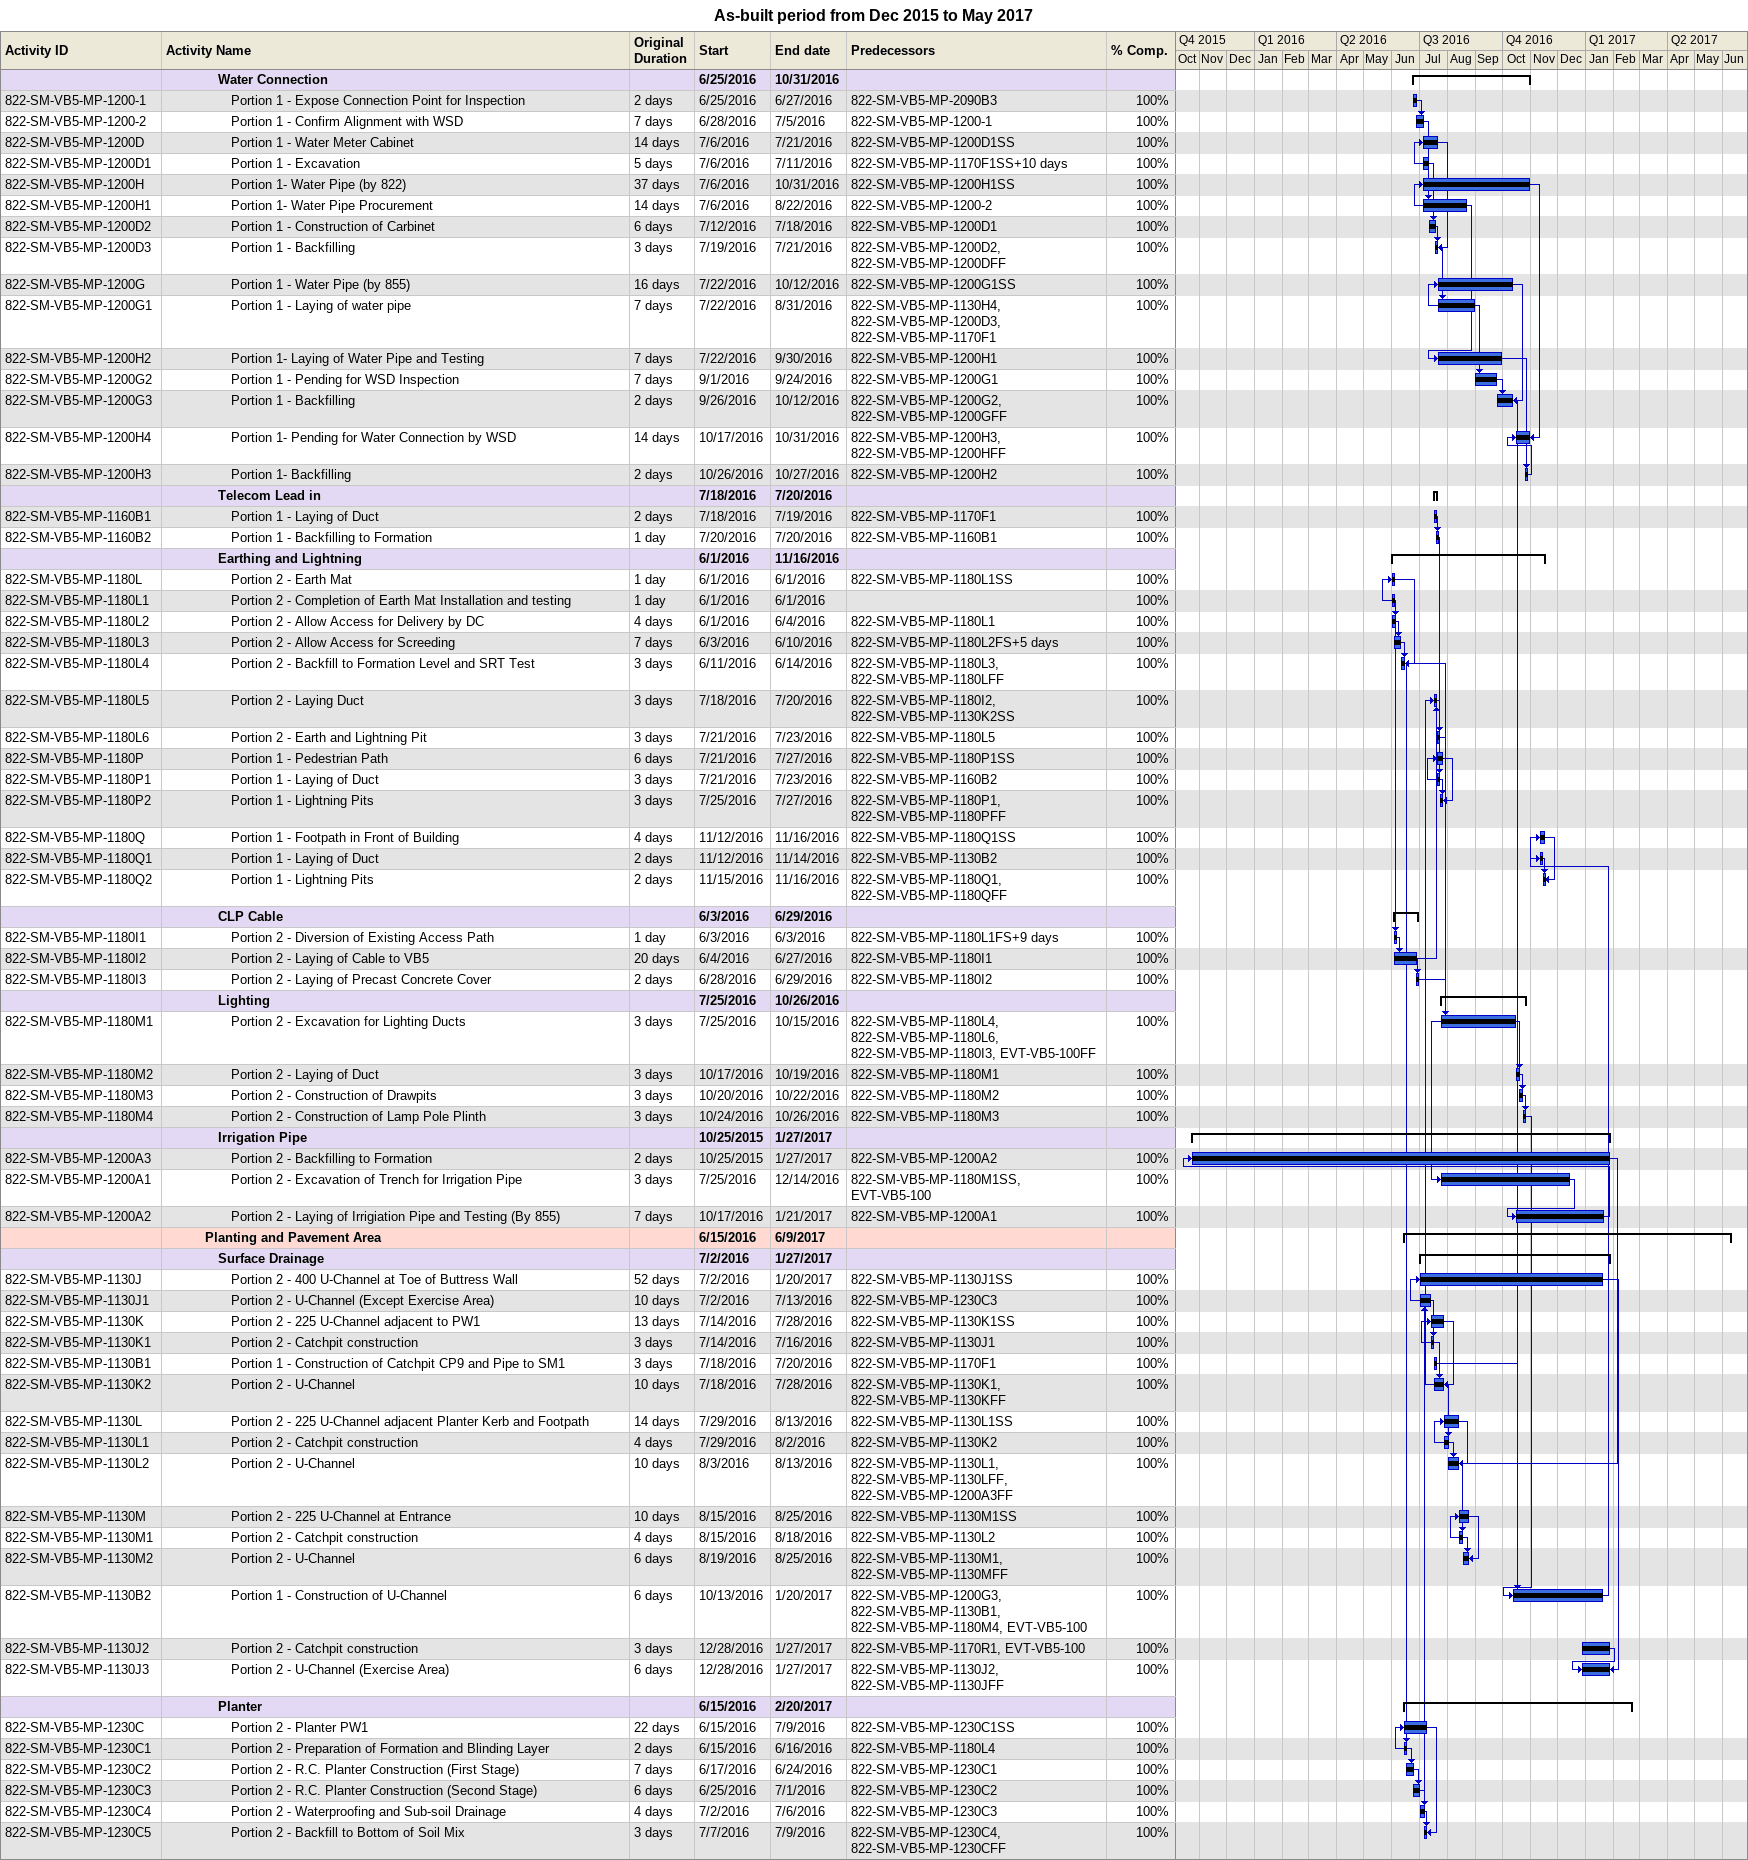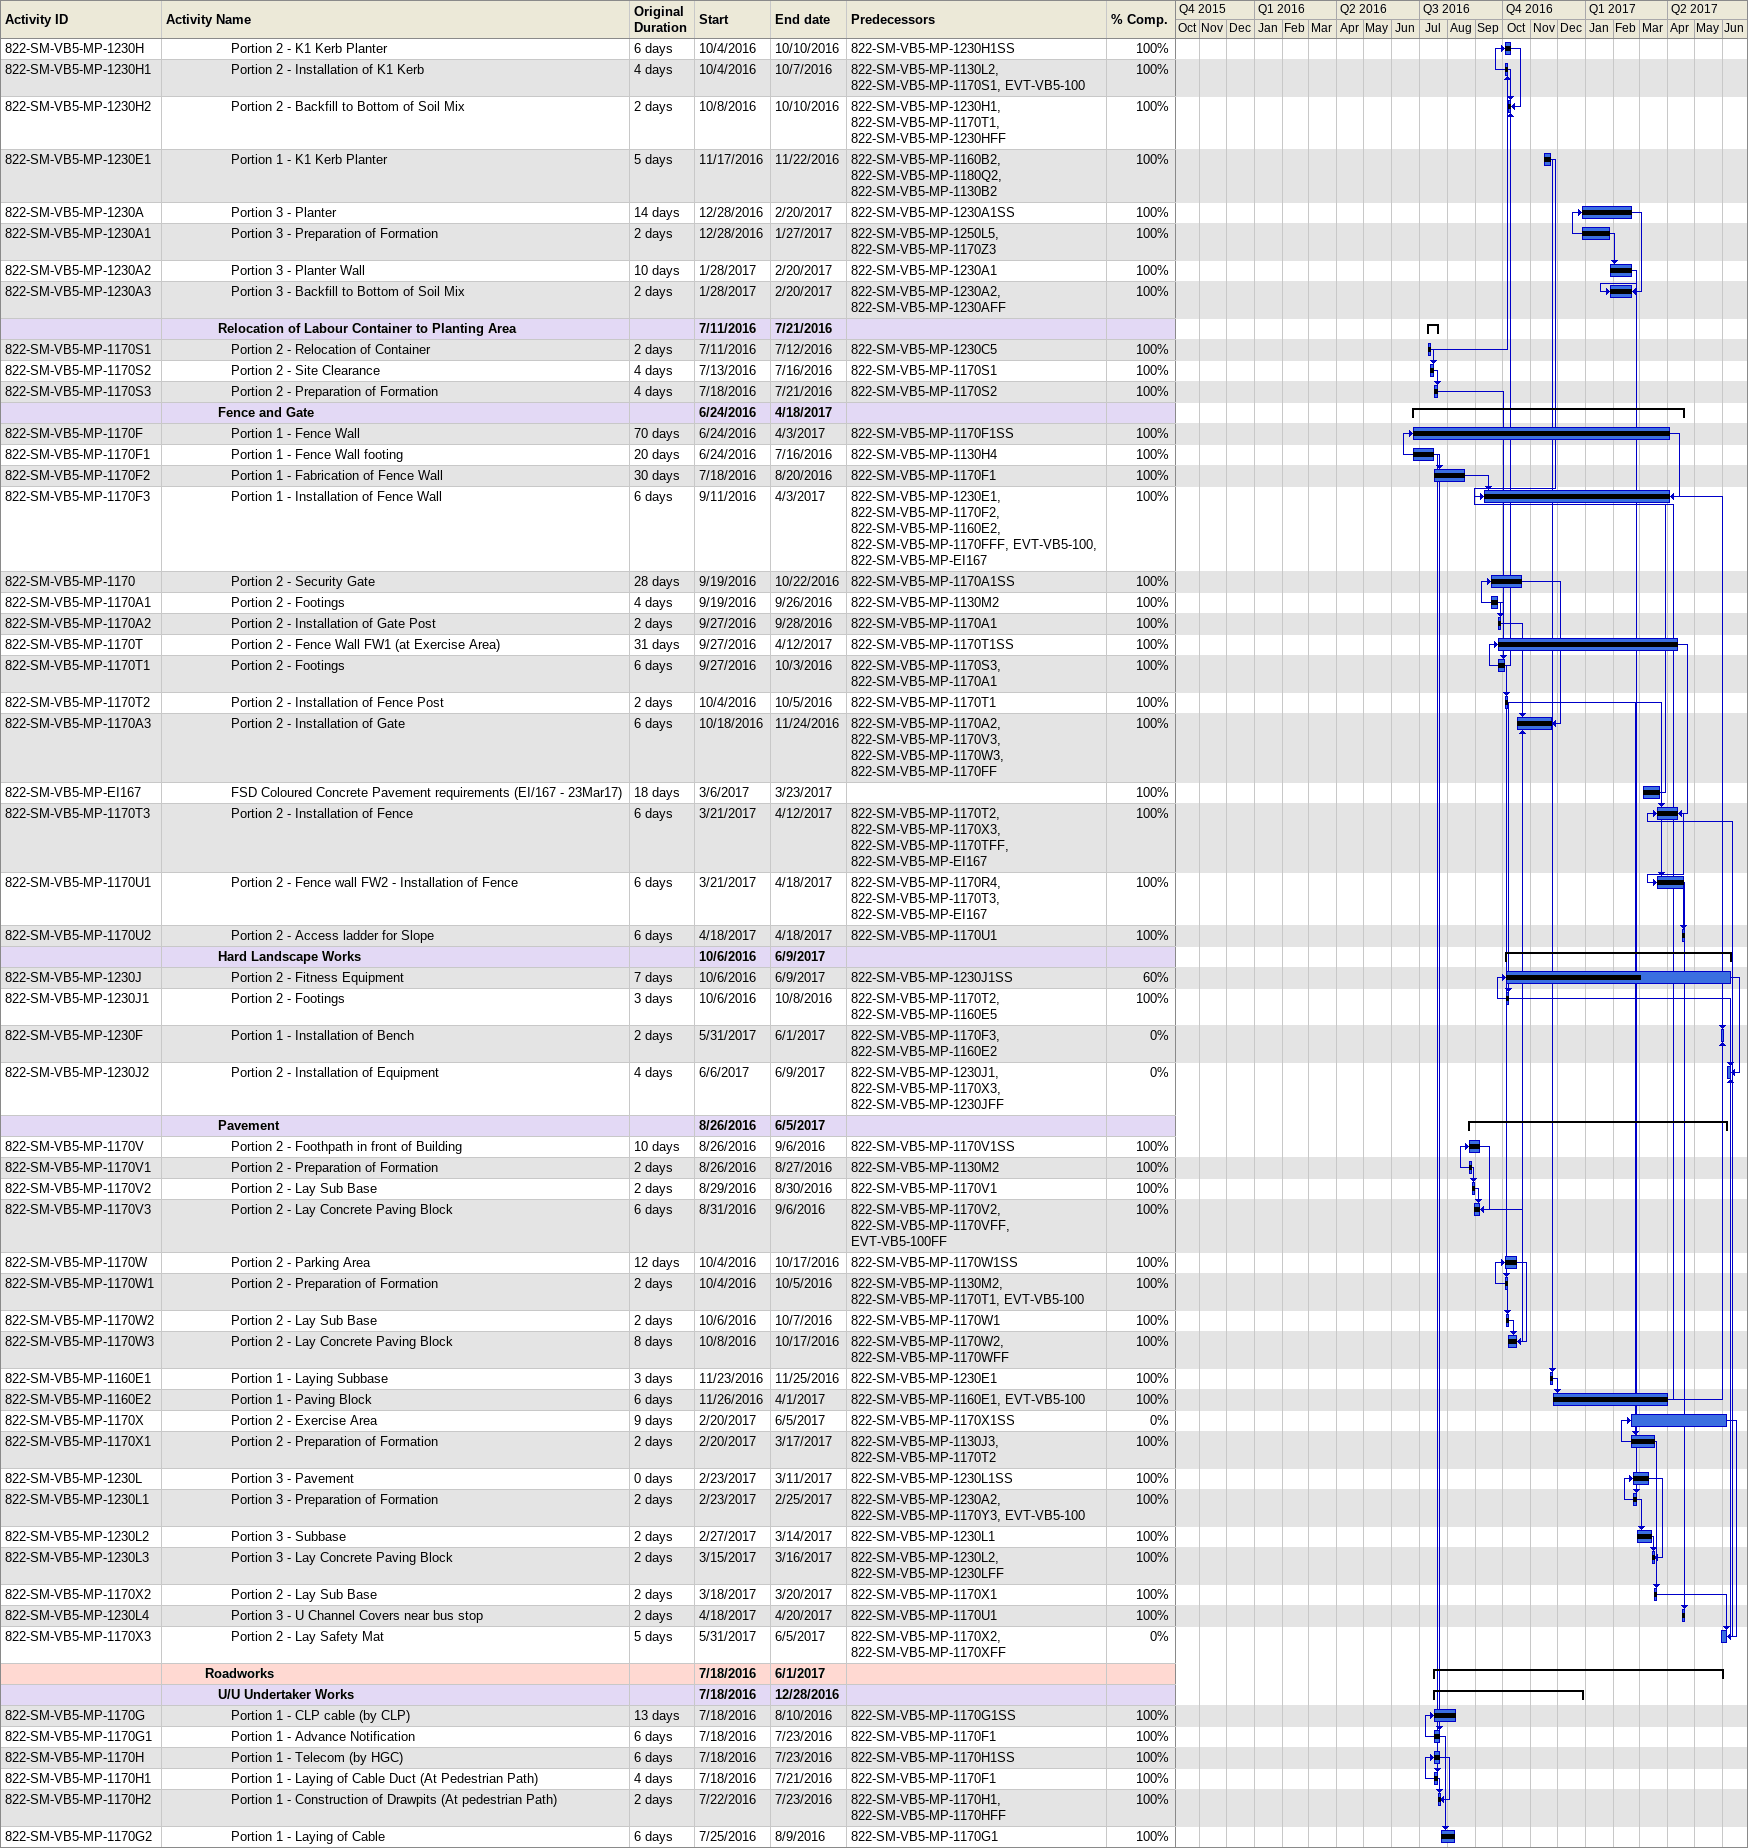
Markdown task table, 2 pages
As-built period from Dec 2015 to May 2017

| ID | Level | Task | Original duration | Start | Finish | Predecessors | % complete |
|---|---|---|---|---|---|---|---|
|  | 5 | **Water Connection** |  | 2016-06-25 | 2016-10-31 |  |  |
| 822-SM-VB5-MP-1200-1 | 6 | Portion 1 - Expose Connection Point for Inspection | 2d | 2016-06-25 | 2016-06-27 | 822-SM-VB5-MP-2090B3 | 100 |
| 822-SM-VB5-MP-1200-2 | 6 | Portion 1 - Confirm Alignment with WSD | 7d | 2016-06-28 | 2016-07-05 | 822-SM-VB5-MP-1200-1 | 100 |
| 822-SM-VB5-MP-1200D | 6 | Portion 1 - Water Meter Cabinet | 14d | 2016-07-06 | 2016-07-21 | 822-SM-VB5-MP-1200D1SS | 100 |
| 822-SM-VB5-MP-1200D1 | 6 | Portion 1 - Excavation | 5d | 2016-07-06 | 2016-07-11 | 822-SM-VB5-MP-1170F1SS+10d | 100 |
| 822-SM-VB5-MP-1200H | 6 | Portion 1- Water Pipe (by 822) | 37d | 2016-07-06 | 2016-10-31 | 822-SM-VB5-MP-1200H1SS | 100 |
| 822-SM-VB5-MP-1200H1 | 6 | Portion 1- Water Pipe Procurement | 14d | 2016-07-06 | 2016-08-22 | 822-SM-VB5-MP-1200-2 | 100 |
| 822-SM-VB5-MP-1200D2 | 6 | Portion 1 - Construction of Carbinet | 6d | 2016-07-12 | 2016-07-18 | 822-SM-VB5-MP-1200D1 | 100 |
| 822-SM-VB5-MP-1200D3 | 6 | Portion 1 - Backfilling | 3d | 2016-07-19 | 2016-07-21 | 822-SM-VB5-MP-1200D2, 822-SM-VB5-MP-1200DFF | 100 |
| 822-SM-VB5-MP-1200G | 6 | Portion 1 - Water Pipe (by 855) | 16d | 2016-07-22 | 2016-10-12 | 822-SM-VB5-MP-1200G1SS | 100 |
| 822-SM-VB5-MP-1200G1 | 6 | Portion 1 - Laying of water pipe | 7d | 2016-07-22 | 2016-08-31 | 822-SM-VB5-MP-1130H4, 822-SM-VB5-MP-1200D3, 822-SM-VB5-MP-1170F1 | 100 |
| 822-SM-VB5-MP-1200H2 | 6 | Portion 1- Laying of Water Pipe and Testing | 7d | 2016-07-22 | 2016-09-30 | 822-SM-VB5-MP-1200H1 | 100 |
| 822-SM-VB5-MP-1200G2 | 6 | Portion 1 - Pending for WSD Inspection | 7d | 2016-09-01 | 2016-09-24 | 822-SM-VB5-MP-1200G1 | 100 |
| 822-SM-VB5-MP-1200G3 | 6 | Portion 1 - Backfilling | 2d | 2016-09-26 | 2016-10-12 | 822-SM-VB5-MP-1200G2, 822-SM-VB5-MP-1200GFF | 100 |
| 822-SM-VB5-MP-1200H4 | 6 | Portion 1- Pending for Water Connection by WSD | 14d | 2016-10-17 | 2016-10-31 | 822-SM-VB5-MP-1200H3, 822-SM-VB5-MP-1200HFF | 100 |
| 822-SM-VB5-MP-1200H3 | 6 | Portion 1- Backfilling | 2d | 2016-10-26 | 2016-10-27 | 822-SM-VB5-MP-1200H2 | 100 |
|  | 5 | **Telecom Lead in** |  | 2016-07-18 | 2016-07-20 |  |  |
| 822-SM-VB5-MP-1160B1 | 6 | Portion 1 - Laying of Duct | 2d | 2016-07-18 | 2016-07-19 | 822-SM-VB5-MP-1170F1 | 100 |
| 822-SM-VB5-MP-1160B2 | 6 | Portion 1 - Backfilling to Formation | 1d | 2016-07-20 | 2016-07-20 | 822-SM-VB5-MP-1160B1 | 100 |
|  | 5 | **Earthing and Lightning** |  | 2016-06-01 | 2016-11-16 |  |  |
| 822-SM-VB5-MP-1180L | 6 | Portion 2 - Earth Mat | 1d | 2016-06-01 | 2016-06-01 | 822-SM-VB5-MP-1180L1SS | 100 |
| 822-SM-VB5-MP-1180L1 | 6 | Portion 2 - Completion of Earth Mat Installation and testing | 1d | 2016-06-01 | 2016-06-01 |  | 100 |
| 822-SM-VB5-MP-1180L2 | 6 | Portion 2 - Allow Access for Delivery by DC | 4d | 2016-06-01 | 2016-06-04 | 822-SM-VB5-MP-1180L1 | 100 |
| 822-SM-VB5-MP-1180L3 | 6 | Portion 2 - Allow Access for Screeding | 7d | 2016-06-03 | 2016-06-10 | 822-SM-VB5-MP-1180L2FS+5d | 100 |
| 822-SM-VB5-MP-1180L4 | 6 | Portion 2 - Backfill to Formation Level and SRT Test | 3d | 2016-06-11 | 2016-06-14 | 822-SM-VB5-MP-1180L3, 822-SM-VB5-MP-1180LFF | 100 |
| 822-SM-VB5-MP-1180L5 | 6 | Portion 2 - Laying Duct | 3d | 2016-07-18 | 2016-07-20 | 822-SM-VB5-MP-1180I2, 822-SM-VB5-MP-1130K2SS | 100 |
| 822-SM-VB5-MP-1180L6 | 6 | Portion 2 - Earth and Lightning Pit | 3d | 2016-07-21 | 2016-07-23 | 822-SM-VB5-MP-1180L5 | 100 |
| 822-SM-VB5-MP-1180P | 6 | Portion 1 - Pedestrian Path | 6d | 2016-07-21 | 2016-07-27 | 822-SM-VB5-MP-1180P1SS | 100 |
| 822-SM-VB5-MP-1180P1 | 6 | Portion 1 - Laying of Duct | 3d | 2016-07-21 | 2016-07-23 | 822-SM-VB5-MP-1160B2 | 100 |
| 822-SM-VB5-MP-1180P2 | 6 | Portion 1 - Lightning Pits | 3d | 2016-07-25 | 2016-07-27 | 822-SM-VB5-MP-1180P1, 822-SM-VB5-MP-1180PFF | 100 |
| 822-SM-VB5-MP-1180Q | 6 | Portion 1 - Footpath in Front of Building | 4d | 2016-11-12 | 2016-11-16 | 822-SM-VB5-MP-1180Q1SS | 100 |
| 822-SM-VB5-MP-1180Q1 | 6 | Portion 1 - Laying of Duct | 2d | 2016-11-12 | 2016-11-14 | 822-SM-VB5-MP-1130B2 | 100 |
| 822-SM-VB5-MP-1180Q2 | 6 | Portion 1 - Lightning Pits | 2d | 2016-11-15 | 2016-11-16 | 822-SM-VB5-MP-1180Q1, 822-SM-VB5-MP-1180QFF | 100 |
|  | 5 | **CLP Cable** |  | 2016-06-03 | 2016-06-29 |  |  |
| 822-SM-VB5-MP-1180I1 | 6 | Portion 2 - Diversion of Existing Access Path | 1d | 2016-06-03 | 2016-06-03 | 822-SM-VB5-MP-1180L1FS+9d | 100 |
| 822-SM-VB5-MP-1180I2 | 6 | Portion 2 - Laying of Cable to VB5 | 20d | 2016-06-04 | 2016-06-27 | 822-SM-VB5-MP-1180I1 | 100 |
| 822-SM-VB5-MP-1180I3 | 6 | Portion 2 - Laying of Precast Concrete Cover | 2d | 2016-06-28 | 2016-06-29 | 822-SM-VB5-MP-1180I2 | 100 |
|  | 5 | **Lighting** |  | 2016-07-25 | 2016-10-26 |  |  |
| 822-SM-VB5-MP-1180M1 | 6 | Portion 2 - Excavation for Lighting Ducts | 3d | 2016-07-25 | 2016-10-15 | 822-SM-VB5-MP-1180L4, 822-SM-VB5-MP-1180L6, 822-SM-VB5-MP-1180I3, EVT-VB5-100FF | 100 |
| 822-SM-VB5-MP-1180M2 | 6 | Portion 2 - Laying of Duct | 3d | 2016-10-17 | 2016-10-19 | 822-SM-VB5-MP-1180M1 | 100 |
| 822-SM-VB5-MP-1180M3 | 6 | Portion 2 - Construction of Drawpits | 3d | 2016-10-20 | 2016-10-22 | 822-SM-VB5-MP-1180M2 | 100 |
| 822-SM-VB5-MP-1180M4 | 6 | Portion 2 - Construction of Lamp Pole Plinth | 3d | 2016-10-24 | 2016-10-26 | 822-SM-VB5-MP-1180M3 | 100 |
|  | 5 | **Irrigation Pipe** |  | 2015-10-25 | 2017-01-27 |  |  |
| 822-SM-VB5-MP-1200A3 | 6 | Portion 2 - Backfilling to Formation | 2d | 2015-10-25 | 2017-01-27 | 822-SM-VB5-MP-1200A2 | 100 |
| 822-SM-VB5-MP-1200A1 | 6 | Portion 2 - Excavation of Trench for Irrigation Pipe | 3d | 2016-07-25 | 2016-12-14 | 822-SM-VB5-MP-1180M1SS, EVT-VB5-100 | 100 |
| 822-SM-VB5-MP-1200A2 | 6 | Portion 2 - Laying of Irrigiation Pipe and Testing (By 855) | 7d | 2016-10-17 | 2017-01-21 | 822-SM-VB5-MP-1200A1 | 100 |
|  | 4 | **Planting and Pavement Area** |  | 2016-06-15 | 2017-06-09 |  |  |
|  | 5 | **Surface Drainage** |  | 2016-07-02 | 2017-01-27 |  |  |
| 822-SM-VB5-MP-1130J | 6 | Portion 2 - 400 U-Channel at Toe of Buttress Wall | 52d | 2016-07-02 | 2017-01-20 | 822-SM-VB5-MP-1130J1SS | 100 |
| 822-SM-VB5-MP-1130J1 | 6 | Portion 2 - U-Channel (Except Exercise Area) | 10d | 2016-07-02 | 2016-07-13 | 822-SM-VB5-MP-1230C3 | 100 |
| 822-SM-VB5-MP-1130K | 6 | Portion 2 - 225 U-Channel adjacent to PW1 | 13d | 2016-07-14 | 2016-07-28 | 822-SM-VB5-MP-1130K1SS | 100 |
| 822-SM-VB5-MP-1130K1 | 6 | Portion 2 - Catchpit construction | 3d | 2016-07-14 | 2016-07-16 | 822-SM-VB5-MP-1130J1 | 100 |
| 822-SM-VB5-MP-1130B1 | 6 | Portion 1 - Construction of Catchpit CP9 and Pipe to SM1 | 3d | 2016-07-18 | 2016-07-20 | 822-SM-VB5-MP-1170F1 | 100 |
| 822-SM-VB5-MP-1130K2 | 6 | Portion 2 - U-Channel | 10d | 2016-07-18 | 2016-07-28 | 822-SM-VB5-MP-1130K1, 822-SM-VB5-MP-1130KFF | 100 |
| 822-SM-VB5-MP-1130L | 6 | Portion 2 - 225 U-Channel adjacent Planter Kerb and Footpath | 14d | 2016-07-29 | 2016-08-13 | 822-SM-VB5-MP-1130L1SS | 100 |
| 822-SM-VB5-MP-1130L1 | 6 | Portion 2 - Catchpit construction | 4d | 2016-07-29 | 2016-08-02 | 822-SM-VB5-MP-1130K2 | 100 |
| 822-SM-VB5-MP-1130L2 | 6 | Portion 2 - U-Channel | 10d | 2016-08-03 | 2016-08-13 | 822-SM-VB5-MP-1130L1, 822-SM-VB5-MP-1130LFF, 822-SM-VB5-MP-1200A3FF | 100 |
| 822-SM-VB5-MP-1130M | 6 | Portion 2 - 225 U-Channel at Entrance | 10d | 2016-08-15 | 2016-08-25 | 822-SM-VB5-MP-1130M1SS | 100 |
| 822-SM-VB5-MP-1130M1 | 6 | Portion 2 - Catchpit construction | 4d | 2016-08-15 | 2016-08-18 | 822-SM-VB5-MP-1130L2 | 100 |
| 822-SM-VB5-MP-1130M2 | 6 | Portion 2 - U-Channel | 6d | 2016-08-19 | 2016-08-25 | 822-SM-VB5-MP-1130M1, 822-SM-VB5-MP-1130MFF | 100 |
| 822-SM-VB5-MP-1130B2 | 6 | Portion 1 - Construction of U-Channel | 6d | 2016-10-13 | 2017-01-20 | 822-SM-VB5-MP-1200G3, 822-SM-VB5-MP-1130B1, 822-SM-VB5-MP-1180M4, EVT-VB5-100 | 100 |
| 822-SM-VB5-MP-1130J2 | 6 | Portion 2 - Catchpit construction | 3d | 2016-12-28 | 2017-01-27 | 822-SM-VB5-MP-1170R1, EVT-VB5-100 | 100 |
| 822-SM-VB5-MP-1130J3 | 6 | Portion 2 - U-Channel (Exercise Area) | 6d | 2016-12-28 | 2017-01-27 | 822-SM-VB5-MP-1130J2, 822-SM-VB5-MP-1130JFF | 100 |
|  | 5 | **Planter** |  | 2016-06-15 | 2017-02-20 |  |  |
| 822-SM-VB5-MP-1230C | 6 | Portion 2 - Planter PW1 | 22d | 2016-06-15 | 2016-07-09 | 822-SM-VB5-MP-1230C1SS | 100 |
| 822-SM-VB5-MP-1230C1 | 6 | Portion 2 - Preparation of Formation and Blinding Layer | 2d | 2016-06-15 | 2016-06-16 | 822-SM-VB5-MP-1180L4 | 100 |
| 822-SM-VB5-MP-1230C2 | 6 | Portion 2 - R.C. Planter Construction (First Stage) | 7d | 2016-06-17 | 2016-06-24 | 822-SM-VB5-MP-1230C1 | 100 |
| 822-SM-VB5-MP-1230C3 | 6 | Portion 2 - R.C. Planter Construction (Second Stage) | 6d | 2016-06-25 | 2016-07-01 | 822-SM-VB5-MP-1230C2 | 100 |
| 822-SM-VB5-MP-1230C4 | 6 | Portion 2 - Waterproofing and Sub-soil Drainage | 4d | 2016-07-02 | 2016-07-06 | 822-SM-VB5-MP-1230C3 | 100 |
| 822-SM-VB5-MP-1230C5 | 6 | Portion 2 - Backfill to Bottom of Soil Mix | 3d | 2016-07-07 | 2016-07-09 | 822-SM-VB5-MP-1230C4, 822-SM-VB5-MP-1230CFF | 100 |
| 822-SM-VB5-MP-1230H | 6 | Portion 2 - K1 Kerb Planter | 6d | 2016-10-04 | 2016-10-10 | 822-SM-VB5-MP-1230H1SS | 100 |
| 822-SM-VB5-MP-1230H1 | 6 | Portion 2 - Installation of K1 Kerb | 4d | 2016-10-04 | 2016-10-07 | 822-SM-VB5-MP-1130L2, 822-SM-VB5-MP-1170S1, EVT-VB5-100 | 100 |
| 822-SM-VB5-MP-1230H2 | 6 | Portion 2 - Backfill to Bottom of Soil Mix | 2d | 2016-10-08 | 2016-10-10 | 822-SM-VB5-MP-1230H1, 822-SM-VB5-MP-1170T1, 822-SM-VB5-MP-1230HFF | 100 |
| 822-SM-VB5-MP-1230E1 | 6 | Portion 1 - K1 Kerb Planter | 5d | 2016-11-17 | 2016-11-22 | 822-SM-VB5-MP-1160B2, 822-SM-VB5-MP-1180Q2, 822-SM-VB5-MP-1130B2 | 100 |
| 822-SM-VB5-MP-1230A | 6 | Portion 3 - Planter | 14d | 2016-12-28 | 2017-02-20 | 822-SM-VB5-MP-1230A1SS | 100 |
| 822-SM-VB5-MP-1230A1 | 6 | Portion 3 - Preparation of Formation | 2d | 2016-12-28 | 2017-01-27 | 822-SM-VB5-MP-1250L5, 822-SM-VB5-MP-1170Z3 | 100 |
| 822-SM-VB5-MP-1230A2 | 6 | Portion 3 - Planter Wall | 10d | 2017-01-28 | 2017-02-20 | 822-SM-VB5-MP-1230A1 | 100 |
| 822-SM-VB5-MP-1230A3 | 6 | Portion 3 - Backfill to Bottom of Soil Mix | 2d | 2017-01-28 | 2017-02-20 | 822-SM-VB5-MP-1230A2, 822-SM-VB5-MP-1230AFF | 100 |
|  | 5 | **Relocation of Labour Container to Planting Area** |  | 2016-07-11 | 2016-07-21 |  |  |
| 822-SM-VB5-MP-1170S1 | 6 | Portion 2 - Relocation of Container | 2d | 2016-07-11 | 2016-07-12 | 822-SM-VB5-MP-1230C5 | 100 |
| 822-SM-VB5-MP-1170S2 | 6 | Portion 2 - Site Clearance | 4d | 2016-07-13 | 2016-07-16 | 822-SM-VB5-MP-1170S1 | 100 |
| 822-SM-VB5-MP-1170S3 | 6 | Portion 2 - Preparation of Formation | 4d | 2016-07-18 | 2016-07-21 | 822-SM-VB5-MP-1170S2 | 100 |
|  | 5 | **Fence and Gate** |  | 2016-06-24 | 2017-04-18 |  |  |
| 822-SM-VB5-MP-1170F | 6 | Portion 1 - Fence Wall | 70d | 2016-06-24 | 2017-04-03 | 822-SM-VB5-MP-1170F1SS | 100 |
| 822-SM-VB5-MP-1170F1 | 6 | Portion 1 - Fence Wall footing | 20d | 2016-06-24 | 2016-07-16 | 822-SM-VB5-MP-1130H4 | 100 |
| 822-SM-VB5-MP-1170F2 | 6 | Portion 1 - Fabrication of Fence Wall | 30d | 2016-07-18 | 2016-08-20 | 822-SM-VB5-MP-1170F1 | 100 |
| 822-SM-VB5-MP-1170F3 | 6 | Portion 1 - Installation of Fence Wall | 6d | 2016-09-11 | 2017-04-03 | 822-SM-VB5-MP-1230E1, 822-SM-VB5-MP-1170F2, 822-SM-VB5-MP-1160E2, 822-SM-VB5-MP-1170FFF, EVT-VB5-100, 822-SM-VB5-MP-EI167 | 100 |
| 822-SM-VB5-MP-1170 | 6 | Portion 2 - Security Gate | 28d | 2016-09-19 | 2016-10-22 | 822-SM-VB5-MP-1170A1SS | 100 |
| 822-SM-VB5-MP-1170A1 | 6 | Portion 2 - Footings | 4d | 2016-09-19 | 2016-09-26 | 822-SM-VB5-MP-1130M2 | 100 |
| 822-SM-VB5-MP-1170A2 | 6 | Portion 2 - Installation of Gate Post | 2d | 2016-09-27 | 2016-09-28 | 822-SM-VB5-MP-1170A1 | 100 |
| 822-SM-VB5-MP-1170T | 6 | Portion 2 - Fence Wall FW1 (at Exercise Area) | 31d | 2016-09-27 | 2017-04-12 | 822-SM-VB5-MP-1170T1SS | 100 |
| 822-SM-VB5-MP-1170T1 | 6 | Portion 2 - Footings | 6d | 2016-09-27 | 2016-10-03 | 822-SM-VB5-MP-1170S3, 822-SM-VB5-MP-1170A1 | 100 |
| 822-SM-VB5-MP-1170T2 | 6 | Portion 2 - Installation of Fence Post | 2d | 2016-10-04 | 2016-10-05 | 822-SM-VB5-MP-1170T1 | 100 |
| 822-SM-VB5-MP-1170A3 | 6 | Portion 2 - Installation of Gate | 6d | 2016-10-18 | 2016-11-24 | 822-SM-VB5-MP-1170A2, 822-SM-VB5-MP-1170V3, 822-SM-VB5-MP-1170W3, 822-SM-VB5-MP-1170FF | 100 |
| 822-SM-VB5-MP-EI167 | 6 | FSD Coloured Concrete Pavement requirements (EI/167 - 23Mar17) | 18d | 2017-03-06 | 2017-03-23 |  | 100 |
| 822-SM-VB5-MP-1170T3 | 6 | Portion 2 - Installation of Fence | 6d | 2017-03-21 | 2017-04-12 | 822-SM-VB5-MP-1170T2, 822-SM-VB5-MP-1170X3, 822-SM-VB5-MP-1170TFF, 822-SM-VB5-MP-EI167 | 100 |
| 822-SM-VB5-MP-1170U1 | 6 | Portion 2 - Fence wall FW2 - Installation of Fence | 6d | 2017-03-21 | 2017-04-18 | 822-SM-VB5-MP-1170R4, 822-SM-VB5-MP-1170T3, 822-SM-VB5-MP-EI167 | 100 |
| 822-SM-VB5-MP-1170U2 | 6 | Portion 2 - Access ladder for Slope | 6d | 2017-04-18 | 2017-04-18 | 822-SM-VB5-MP-1170U1 | 100 |
|  | 5 | **Hard Landscape Works** |  | 2016-10-06 | 2017-06-09 |  |  |
| 822-SM-VB5-MP-1230J | 6 | Portion 2 - Fitness Equipment | 7d | 2016-10-06 | 2017-06-09 | 822-SM-VB5-MP-1230J1SS | 60 |
| 822-SM-VB5-MP-1230J1 | 6 | Portion 2 - Footings | 3d | 2016-10-06 | 2016-10-08 | 822-SM-VB5-MP-1170T2, 822-SM-VB5-MP-1160E5 | 100 |
| 822-SM-VB5-MP-1230F | 6 | Portion 1 - Installation of Bench | 2d | 2017-05-31 | 2017-06-01 | 822-SM-VB5-MP-1170F3, 822-SM-VB5-MP-1160E2 | 0 |
| 822-SM-VB5-MP-1230J2 | 6 | Portion 2 - Installation of Equipment | 4d | 2017-06-06 | 2017-06-09 | 822-SM-VB5-MP-1230J1, 822-SM-VB5-MP-1170X3, 822-SM-VB5-MP-1230JFF | 0 |
|  | 5 | **Pavement** |  | 2016-08-26 | 2017-06-05 |  |  |
| 822-SM-VB5-MP-1170V | 6 | Portion 2 - Foothpath in front of Building | 10d | 2016-08-26 | 2016-09-06 | 822-SM-VB5-MP-1170V1SS | 100 |
| 822-SM-VB5-MP-1170V1 | 6 | Portion 2 - Preparation of Formation | 2d | 2016-08-26 | 2016-08-27 | 822-SM-VB5-MP-1130M2 | 100 |
| 822-SM-VB5-MP-1170V2 | 6 | Portion 2 - Lay Sub Base | 2d | 2016-08-29 | 2016-08-30 | 822-SM-VB5-MP-1170V1 | 100 |
| 822-SM-VB5-MP-1170V3 | 6 | Portion 2 - Lay Concrete Paving Block | 6d | 2016-08-31 | 2016-09-06 | 822-SM-VB5-MP-1170V2, 822-SM-VB5-MP-1170VFF, EVT-VB5-100FF | 100 |
| 822-SM-VB5-MP-1170W | 6 | Portion 2 - Parking Area | 12d | 2016-10-04 | 2016-10-17 | 822-SM-VB5-MP-1170W1SS | 100 |
| 822-SM-VB5-MP-1170W1 | 6 | Portion 2 - Preparation of Formation | 2d | 2016-10-04 | 2016-10-05 | 822-SM-VB5-MP-1130M2, 822-SM-VB5-MP-1170T1, EVT-VB5-100 | 100 |
| 822-SM-VB5-MP-1170W2 | 6 | Portion 2 - Lay Sub Base | 2d | 2016-10-06 | 2016-10-07 | 822-SM-VB5-MP-1170W1 | 100 |
| 822-SM-VB5-MP-1170W3 | 6 | Portion 2 - Lay Concrete Paving Block | 8d | 2016-10-08 | 2016-10-17 | 822-SM-VB5-MP-1170W2, 822-SM-VB5-MP-1170WFF | 100 |
| 822-SM-VB5-MP-1160E1 | 6 | Portion 1 - Laying Subbase | 3d | 2016-11-23 | 2016-11-25 | 822-SM-VB5-MP-1230E1 | 100 |
| 822-SM-VB5-MP-1160E2 | 6 | Portion 1 - Paving Block | 6d | 2016-11-26 | 2017-04-01 | 822-SM-VB5-MP-1160E1, EVT-VB5-100 | 100 |
| 822-SM-VB5-MP-1170X | 6 | Portion 2 - Exercise Area | 9d | 2017-02-20 | 2017-06-05 | 822-SM-VB5-MP-1170X1SS | 0 |
| 822-SM-VB5-MP-1170X1 | 6 | Portion 2 - Preparation of Formation | 2d | 2017-02-20 | 2017-03-17 | 822-SM-VB5-MP-1130J3, 822-SM-VB5-MP-1170T2 | 100 |
| 822-SM-VB5-MP-1230L | 6 | Portion 3 - Pavement | 0d | 2017-02-23 | 2017-03-11 | 822-SM-VB5-MP-1230L1SS | 100 |
| 822-SM-VB5-MP-1230L1 | 6 | Portion 3 - Preparation of Formation | 2d | 2017-02-23 | 2017-02-25 | 822-SM-VB5-MP-1230A2, 822-SM-VB5-MP-1170Y3, EVT-VB5-100 | 100 |
| 822-SM-VB5-MP-1230L2 | 6 | Portion 3 - Subbase | 2d | 2017-02-27 | 2017-03-14 | 822-SM-VB5-MP-1230L1 | 100 |
| 822-SM-VB5-MP-1230L3 | 6 | Portion 3 - Lay Concrete Paving Block | 2d | 2017-03-15 | 2017-03-16 | 822-SM-VB5-MP-1230L2, 822-SM-VB5-MP-1230LFF | 100 |
| 822-SM-VB5-MP-1170X2 | 6 | Portion 2 - Lay Sub Base | 2d | 2017-03-18 | 2017-03-20 | 822-SM-VB5-MP-1170X1 | 100 |
| 822-SM-VB5-MP-1230L4 | 6 | Portion 3 - U Channel Covers near bus stop | 2d | 2017-04-18 | 2017-04-20 | 822-SM-VB5-MP-1170U1 | 100 |
| 822-SM-VB5-MP-1170X3 | 6 | Portion 2 - Lay Safety Mat | 5d | 2017-05-31 | 2017-06-05 | 822-SM-VB5-MP-1170X2, 822-SM-VB5-MP-1170XFF | 0 |
|  | 4 | **Roadworks** |  | 2016-07-18 | 2017-06-01 |  |  |
|  | 5 | **U/U Undertaker Works** |  | 2016-07-18 | 2016-12-28 |  |  |
| 822-SM-VB5-MP-1170G | 6 | Portion 1 - CLP cable (by CLP) | 13d | 2016-07-18 | 2016-08-10 | 822-SM-VB5-MP-1170G1SS | 100 |
| 822-SM-VB5-MP-1170G1 | 6 | Portion 1 - Advance Notification | 6d | 2016-07-18 | 2016-07-23 | 822-SM-VB5-MP-1170F1 | 100 |
| 822-SM-VB5-MP-1170H | 6 | Portion 1 - Telecom (by HGC) | 6d | 2016-07-18 | 2016-07-23 | 822-SM-VB5-MP-1170H1SS | 100 |
| 822-SM-VB5-MP-1170H1 | 6 | Portion 1 - Laying of Cable Duct (At Pedestrian Path) | 4d | 2016-07-18 | 2016-07-21 | 822-SM-VB5-MP-1170F1 | 100 |
| 822-SM-VB5-MP-1170H2 | 6 | Portion 1 - Construction of Drawpits (At pedestrian Path) | 2d | 2016-07-22 | 2016-07-23 | 822-SM-VB5-MP-1170H1, 822-SM-VB5-MP-1170HFF | 100 |
| 822-SM-VB5-MP-1170G2 | 6 | Portion 1 - Laying of Cable | 6d | 2016-07-25 | 2016-08-09 | 822-SM-VB5-MP-1170G1 | 100 |
